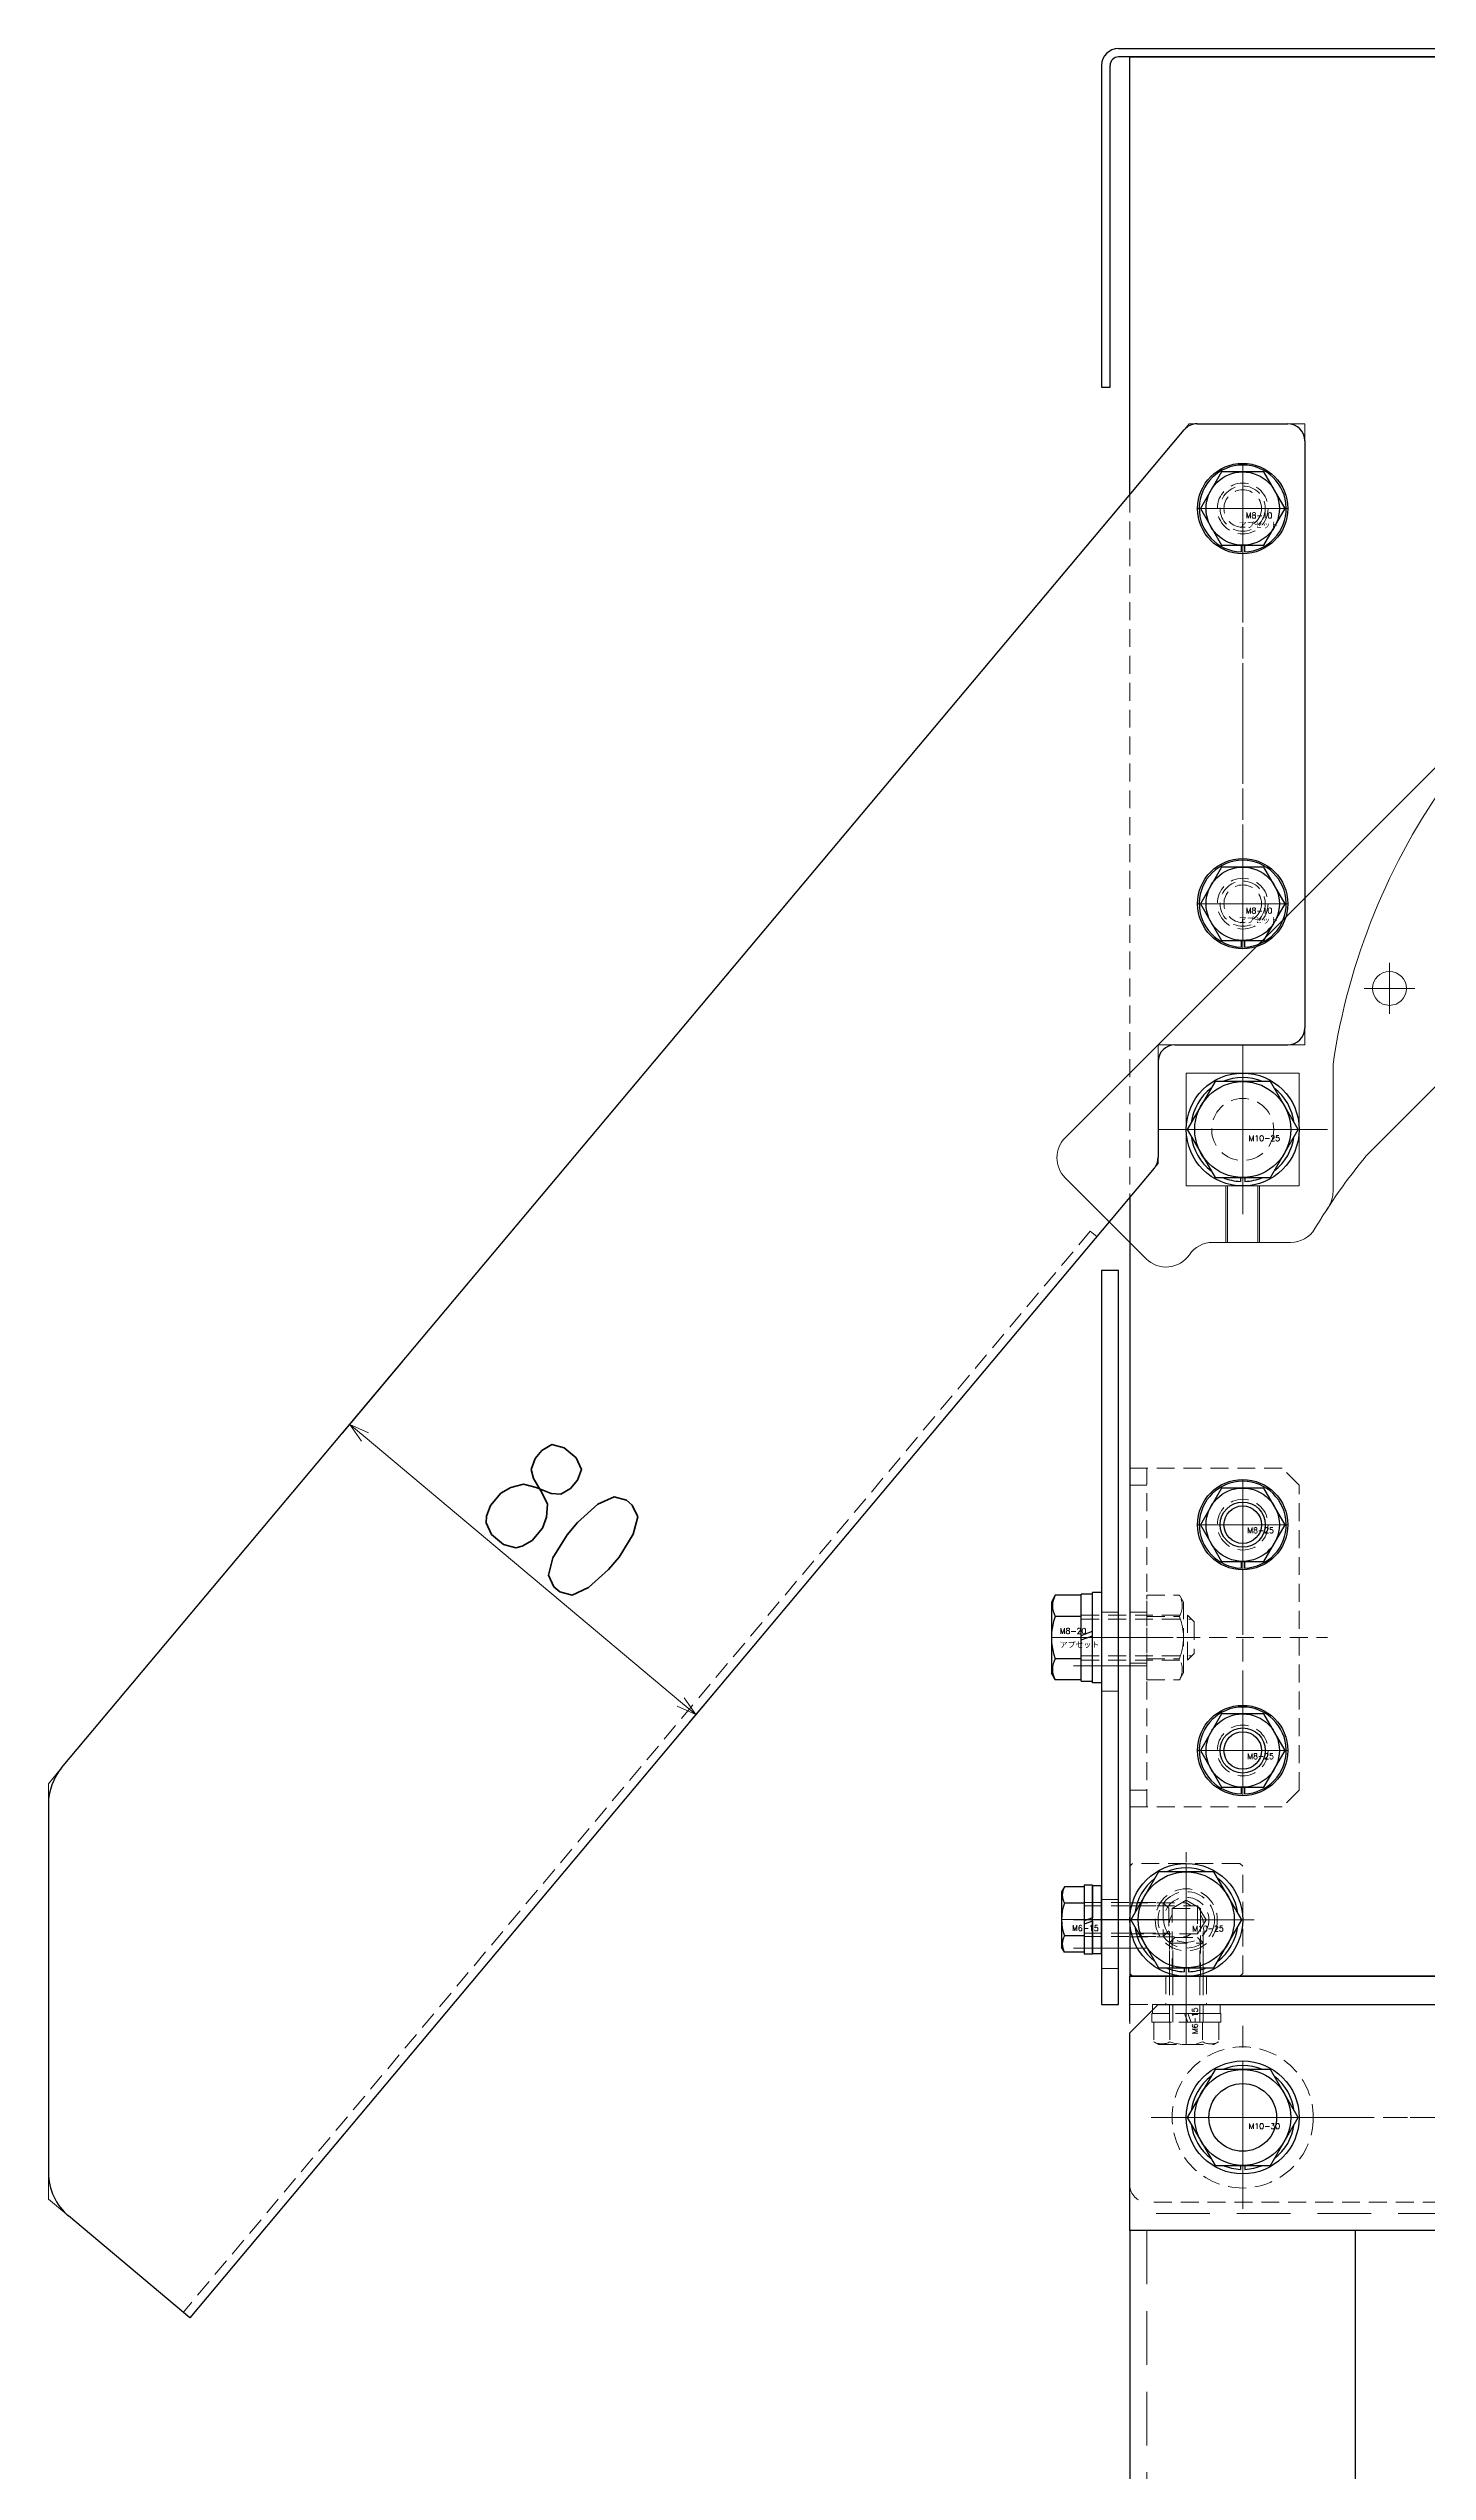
# Model space of a CAD drawing. Header units: millimetres. Extents: x 0 to 10987, y 0 to 7892.
# Drawn here: x 1837.5 to 2081.8, y 5581.1 to 6010.3 of the extents above; entities that cross this region are included whole.
import ezdxf

# ---------------------------------------------------------------- set-up
doc = ezdxf.new("R2010")
doc.units = ezdxf.units.MM
doc.linetypes.add('CENTER2', pattern=[28.575, 19.05, -3.175, 3.175, -3.175])
doc.linetypes.add('HIDDEN2', pattern=[4.7625, 3.175, -1.5875])
for name, color, linetype, lineweight in [('01_外形線', 7, 'Continuous', 25), ('03_かくれ線', 6, 'HIDDEN2', 13), ('04_中心線', 1, 'CENTER2', 9), ('07_寸法線', 3, 'Continuous', 9)]:
    doc.layers.add(name, color=color, linetype=linetype, lineweight=lineweight)
doc.layers.add('10_DRAFT', color=8, linetype='Continuous', lineweight=0, plot=False)
doc.layers.add('10_補助線', color=8, linetype='Continuous', lineweight=13, plot=False)
doc.styles.add('KSS_TXT', font='txt.shx', dxfattribs={"bigfont": 'extfont2.shx'})
doc.styles.add('寸法用', font='simplex.shx', dxfattribs={"width": 0.8, "bigfont": '@extfont2.shx'})
doc.dimstyles.new('機械製図用', dxfattribs={"dimtxt": 3.5, "dimasz": 3.5, "dimexe": 2, "dimexo": 0, "dimgap": 1.2, "dimtad": 1, "dimdsep": 46, "dimtxsty": '寸法用', "dimblk": 'OPEN30', "dimcen": 0, "dimclrd": 256, "dimclre": 256, "dimclrt": 7, "dimazin": 2, "dimtm": 1e-09, "dimtfac": 0.75, "dimtmove": 0, "dimatfit": 3, "dimldrblk": 'OPEN30', "dimfxl": 1, "dimlwd": -1, "dimlwe": -1, "dimarcsym": 0})

# ---------------------------------------------------------------- blocks, each defined once
blk = doc.blocks.new('*U364')
at = {"layer": '04_中心線', "color": 0, "linetype": 'CENTER2', "transparency": 16777216}
for p, q in [((0, 1.2), (0, 9.5)), ((-9.5, 0), (-1.2, 0)), ((1.2, 0), (9.5, 0)), ((0, -9.5), (0, -1.2))]:
    blk.add_line(p, q, dxfattribs=at)
at = {"layer": '04_中心線', "color": 0, "linetype": 'Continuous', "transparency": 16777216}
for p, q in [((-0.6, 0), (0.6, 0)), ((0, -0.6), (0, 0.6))]:
    blk.add_line(p, q, dxfattribs=at)
blk = doc.blocks.new('_Open30')
at = {"color": 0, "linetype": 'ByBlock', "lineweight": -2}
for p, q in [((-1, 0.27), (0, 0)), ((0, 0), (-1, -0.27)), ((0, 0), (-1, 0))]:
    blk.add_line(p, q, dxfattribs=at)
blk = doc.blocks.new('*D422')
at = {"layer": '07_寸法線', "transparency": 16777216}
for p, q in [((1900.33, 5777.87), (1889.59, 5765.08)), ((1893.56, 5764.36), (1949.48, 5717.44)), ((1961.61, 5726.45), (1950.88, 5713.66))]:
    blk.add_line(p, q, dxfattribs=at)
at = {"layer": 'Defpoints', "color": 0, "transparency": 16777216}
for p in [(1900.33, 5777.87), (1961.61, 5726.45), (1952.16, 5715.19)]:
    blk.add_point(p, dxfattribs=at)
at = {"layer": '07_寸法線', "transparency": 16777216, "xscale": 3.5, "yscale": 3.5, "zscale": 3.5}
for p, rotation in [((1890.88, 5766.61), 140.0000000032883), ((1952.16, 5715.19), 320.0000000032883)]:
    blk.add_blockref('_Open30', p, dxfattribs=dict(at, rotation=rotation))
at = {"layer": '07_寸法線', "color": 7, "transparency": 16777216, "insert": (1928.72, 5749.48), "char_height": 20, "attachment_point": 5, "rotation": 320, "style": '寸法用'}
blk.add_mtext('80', dxfattribs=at)

msp = doc.modelspace()

# ---------------------------------------------------------------- linework, layer by layer
msp.add_arc((1847.47, 5634.05), 10, 180, 230)
at = {"layer": '01_外形線'}
for p, q in [((2027.078, 6010.338), (2589.078, 6010.338)), ((2024.078, 6007.338), (2024.078, 5950.338)), ((2025.578, 5950.338), (2025.578, 6007.338)), ((2589.078, 6008.838), (2027.078, 6008.838)), ((2029.078, 6008.838), (2349.078, 6008.838)), ((2029.078, 5931.309), (2029.078, 6008.838)), ((2024.078, 5950.338), (2025.578, 5950.338)), ((2025.586, 5927.148), (2038.695, 5942.77)), ((2040.993, 5943.841), (2057.078, 5943.841)), ((2060.078, 5940.841), (2060.078, 5836.838)), ((2045.325, 5935.338), (2041.573, 5928.838)), ((2052.831, 5935.338), (2045.325, 5935.338)), ((2056.584, 5928.838), (2052.831, 5935.338)), ((2041.573, 5928.838), (2045.325, 5922.338)), ((2052.831, 5922.338), (2056.584, 5928.838)), ((1839.81, 5705.748), (2025.586, 5927.148)), ((2045.325, 5922.338), (2052.831, 5922.338)), ((2048.778, 5922.338), (2048.778, 5921.143)), ((2049.378, 5922.338), (2049.378, 5921.143)), ((2045.325, 5865.338), (2041.573, 5858.838)), ((2052.831, 5865.338), (2045.325, 5865.338)), ((2056.584, 5858.838), (2052.831, 5865.338)), ((2041.573, 5858.838), (2045.325, 5852.338)), ((2052.831, 5852.338), (2056.584, 5858.838)), ((2045.325, 5852.338), (2052.831, 5852.338)), ((2048.778, 5852.338), (2048.778, 5851.143)), ((2049.378, 5852.338), (2049.378, 5851.143)), ((2037.078, 5833.838), (2057.078, 5833.838)), ((2034.078, 5830.838), (2034.078, 5813.902)), ((2044.171, 5827.338), (2039.263, 5818.838)), ((2053.986, 5827.338), (2044.171, 5827.338)), ((2058.893, 5818.838), (2053.986, 5827.338)), ((2039.263, 5818.838), (2044.171, 5810.338)), ((2053.986, 5810.338), (2058.893, 5818.838)), ((2033.376, 5811.973), (1862.526, 5608.362)), ((2044.171, 5810.338), (2053.986, 5810.338)), ((2048.703, 5810.338), (2048.703, 5809.645)), ((2049.453, 5810.338), (2049.453, 5809.645)), ((2029.078, 5806.851), (2029.078, 5668.838)), ((2045.325, 5755.338), (2041.573, 5748.838)), ((2052.831, 5755.338), (2045.325, 5755.338)), ((2056.584, 5748.838), (2052.831, 5755.338)), ((2041.573, 5748.838), (2045.325, 5742.338)), ((2052.831, 5742.338), (2056.584, 5748.838)), ((2045.325, 5742.338), (2052.831, 5742.338)), ((2048.778, 5742.338), (2048.778, 5741.143)), ((2049.378, 5742.338), (2049.378, 5741.143)), ((2015.874, 5736.343), (2015.178, 5735.138)), ((2015.178, 5735.138), (2015.178, 5722.538)), ((2020.478, 5736.343), (2015.874, 5736.343)), ((2020.478, 5729.238), (2020.478, 5736.538)), ((2022.478, 5736.538), (2020.478, 5736.538)), ((2020.478, 5721.332), (2020.478, 5736.343)), ((2022.478, 5720.838), (2022.478, 5736.838)), ((2024.078, 5736.838), (2022.478, 5736.838)), ((2022.478, 5729.966), (2022.478, 5736.538)), ((2024.078, 5736.838), (2024.078, 5720.838)), ((2020.478, 5732.59), (2015.874, 5732.59)), ((2020.478, 5729.238), (2022.478, 5729.966)), ((2020.478, 5728.438), (2022.478, 5729.166)), ((2020.478, 5721.138), (2020.478, 5728.438)), ((2022.478, 5721.138), (2022.478, 5729.166)), ((2015.874, 5721.332), (2015.178, 5722.538)), ((2020.478, 5725.085), (2015.874, 5725.085)), ((2020.478, 5721.332), (2015.874, 5721.332)), ((2020.478, 5721.138), (2022.478, 5721.138)), ((2024.078, 5720.838), (2022.478, 5720.838)), ((2045.325, 5715.338), (2041.573, 5708.838)), ((2052.831, 5715.338), (2045.325, 5715.338)), ((2056.584, 5708.838), (2052.831, 5715.338)), ((2041.573, 5708.838), (2045.325, 5702.338)), ((2052.831, 5702.338), (2056.584, 5708.838)), ((2045.325, 5702.338), (2052.831, 5702.338)), ((2048.778, 5702.338), (2048.778, 5701.143)), ((2049.378, 5702.338), (2049.378, 5701.143)), ((1837.47, 5699.32), (1837.47, 5634.05)), ((2034.171, 5687.338), (2029.263, 5678.838)), ((2043.986, 5687.338), (2034.171, 5687.338)), ((2048.893, 5678.838), (2043.986, 5687.338)), ((2017.482, 5684.67), (2016.978, 5683.797)), ((2016.978, 5683.797), (2016.978, 5673.997)), ((2020.978, 5684.67), (2017.482, 5684.67)), ((2020.978, 5684.997), (2020.978, 5678.651)), ((2022.478, 5684.997), (2020.978, 5684.997)), ((2020.978, 5684.67), (2020.978, 5673.123)), ((2022.478, 5684.997), (2022.478, 5679.197)), ((2022.478, 5672.897), (2022.478, 5684.897)), ((2022.478, 5684.897), (2024.078, 5684.897)), ((2024.078, 5672.897), (2024.078, 5684.897)), ((2020.978, 5681.783), (2017.482, 5681.783)), ((2022.478, 5679.197), (2020.978, 5678.651)), ((2029.263, 5678.838), (2034.171, 5670.338)), ((2043.986, 5670.338), (2048.893, 5678.838)), ((2020.978, 5676.01), (2017.482, 5676.01)), ((2022.478, 5678.597), (2020.978, 5678.051)), ((2020.978, 5678.051), (2020.978, 5672.797)), ((2022.478, 5678.597), (2022.478, 5672.797)), ((2017.482, 5673.123), (2016.978, 5673.997)), ((2020.978, 5673.123), (2017.482, 5673.123)), ((2020.978, 5672.797), (2022.478, 5672.797)), ((2022.478, 5672.897), (2024.078, 5672.897)), ((2034.171, 5670.338), (2043.986, 5670.338)), ((2038.703, 5670.338), (2038.703, 5669.645)), ((2039.453, 5670.338), (2039.453, 5669.645)), ((2349.078, 5668.838), (2029.078, 5668.838)), ((2044.171, 5652.338), (2039.263, 5643.838)), ((2053.986, 5652.338), (2044.171, 5652.338)), ((2058.893, 5643.838), (2053.986, 5652.338)), ((2039.263, 5643.838), (2044.171, 5635.338)), ((2053.986, 5635.338), (2058.893, 5643.838)), ((2044.171, 5635.338), (2053.986, 5635.338)), ((2048.703, 5635.338), (2048.703, 5634.645)), ((2049.453, 5635.338), (2049.453, 5634.645)), ((1862.526, 5608.362), (1841.042, 5626.389))]:
    msp.add_line(p, q, dxfattribs=at)
for points in [[(2024.078, 5663.838), (2027.078, 5663.838), (2027.078, 5793.838), (2024.078, 5793.838)], [(2034.078, 5663.838), (2824.078, 5663.838), (2829.078, 5658.838), (2829.078, 5623.838), (2029.078, 5623.838), (2029.078, 5658.838)]]:
    msp.add_lwpolyline(points, close=True, dxfattribs=at)
for points in [[(2029.078, 5660.838), (2029.078, 5668.838)], [(2029.078, 5660.838), (2029.078, 5668.838), (2349.078, 5668.838), (2349.078, 5663.838)], [(2069.078, 4463.838), (2069.078, 5623.838), (2029.078, 5623.838), (2029.078, 4463.838)]]:
    msp.add_lwpolyline(points, dxfattribs=at)
for centre, radius in [((2049.078, 5928.838), 8), ((2049.078, 5928.838), 6.5), ((2049.078, 5858.838), 8), ((2049.078, 5858.838), 6.5), ((2049.078, 5818.838), 10), ((2049.078, 5818.838), 8.5), ((2049.078, 5748.838), 8), ((2049.078, 5748.838), 6.5), ((2049.078, 5748.838), 4), ((2049.078, 5748.838), 3.324), ((2049.078, 5708.838), 8), ((2049.078, 5708.838), 6.5), ((2049.078, 5708.838), 4), ((2049.078, 5708.838), 3.324), ((2039.078, 5678.838), 10), ((2039.078, 5678.838), 8.5), ((2049.078, 5643.838), 10), ((2049.078, 5643.838), 8.5), ((2049.078, 5643.838), 6)]:
    msp.add_circle(centre, radius, dxfattribs=at)
for centre, radius, start, end in [((2027.078, 6007.338), 3, 90, 180), ((2027.078, 6007.338), 1.5, 90, 180), ((2040.993, 5940.841), 3, 90, 140), ((2057.078, 5940.841), 3, 0, 90), ((2049.078, 5928.838), 7.7, 272.23287, 267.76713), ((2049.078, 5858.838), 7.7, 272.23287, 267.76713), ((2037.078, 5830.838), 3, 90, 180), ((2057.078, 5836.838), 3, 270, 0), ((2049.078, 5818.838), 9.2, 127.50502, 172.49498), ((2049.078, 5818.838), 9.2, 67.50502, 112.49498), ((2049.078, 5818.838), 9.2, 7.50502, 52.49498), ((2049.078, 5818.838), 9.2, 187.50502, 232.49498), ((2049.078, 5818.838), 9.2, 307.50502, 352.49498), ((2031.078, 5813.902), 3, 320, 0), ((2049.078, 5818.838), 9.2, 247.50502, 267.66393), ((2049.078, 5818.838), 9.2, 272.33607, 292.49498), ((2049.078, 5748.838), 7.7, 272.23287, 267.76713), ((2019.124, 5734.467), 3.753, 150.00001, 209.99999), ((2025.643, 5728.838), 10.465, 158.98558, 201.01442), ((2019.124, 5723.208), 3.753, 150.00001, 209.99999), ((2049.078, 5708.838), 7.7, 272.23287, 267.76713), ((1847.47, 5699.32), 10, 140, 180), ((2039.078, 5678.838), 9.2, 67.50502, 112.49498), ((2019.982, 5683.227), 2.887, 150.00001, 209.99999), ((2039.078, 5678.838), 9.2, 127.50502, 172.49498), ((2039.078, 5678.838), 9.2, 7.50502, 52.49498), ((2025.492, 5678.897), 8.514, 160.18087, 199.81913), ((2019.982, 5674.566), 2.887, 150.00001, 209.99999), ((2039.078, 5678.838), 9.2, 187.50502, 232.49498), ((2039.078, 5678.838), 9.2, 307.50502, 352.49498), ((2039.078, 5678.838), 9.2, 247.50502, 267.66393), ((2039.078, 5678.838), 9.2, 272.33607, 292.49498), ((2049.078, 5643.838), 9.2, 67.50502, 112.49498), ((2049.078, 5643.838), 9.2, 127.50502, 172.49498), ((2049.078, 5643.838), 9.2, 7.50502, 52.49498), ((2049.078, 5643.838), 9.2, 187.50502, 232.49498), ((2049.078, 5643.838), 9.2, 307.50502, 352.49498), ((2049.078, 5643.838), 9.2, 247.50502, 267.66393), ((2049.078, 5643.838), 9.2, 272.33607, 292.49498)]:
    msp.add_arc(centre, radius, start, end, dxfattribs=at)
at = {"layer": '03_かくれ線'}
for p, q in [((2049.078, 5936.338), (2049.078, 5921.338)), ((2029.078, 5931.309), (2029.078, 5806.851)), ((2049.078, 5866.338), (2049.078, 5851.338)), ((2022.074, 5800.837), (1861.377, 5609.326)), ((2022.074, 5800.837), (2023.223, 5799.873)), ((2029.078, 5758.838), (2056.078, 5758.838)), ((2029.078, 5698.838), (2029.078, 5758.838)), ((2032.078, 5698.838), (2032.078, 5758.838)), ((2049.078, 5756.338), (2049.078, 5701.338)), ((2049.078, 5756.338), (2049.078, 5741.338)), ((2059.078, 5755.838), (2056.078, 5758.838)), ((2029.078, 5755.838), (2032.078, 5755.838)), ((2059.078, 5701.838), (2059.078, 5755.838)), ((2041.578, 5748.838), (2056.578, 5748.838)), ((2032.078, 5721.332), (2032.078, 5736.343)), ((2032.078, 5736.343), (2037.853, 5736.343)), ((2037.853, 5736.343), (2038.578, 5735.088)), ((2038.578, 5722.588), (2038.578, 5735.088)), ((2020.478, 5732.838), (2039.278, 5732.838)), ((2020.478, 5732.088), (2040.028, 5732.088)), ((2024.078, 5733.338), (2027.078, 5733.338)), ((2029.078, 5733.338), (2032.078, 5733.338)), ((2032.078, 5732.59), (2037.853, 5732.59)), ((2039.278, 5732.838), (2039.278, 5724.838)), ((2039.278, 5732.838), (2040.178, 5731.938)), ((2040.178, 5731.938), (2040.478, 5731.638)), ((2040.478, 5731.638), (2040.478, 5726.038)), ((2024.078, 5728.838), (2064.078, 5728.838)), ((2040.178, 5725.738), (2040.478, 5726.038)), ((2020.478, 5725.588), (2040.028, 5725.588)), ((2020.478, 5724.838), (2039.278, 5724.838)), ((2029.078, 5724.338), (2032.078, 5724.338)), ((2032.078, 5725.085), (2037.853, 5725.085)), ((2037.853, 5721.332), (2038.578, 5722.588)), ((2039.278, 5724.838), (2040.178, 5725.738)), ((2024.078, 5719.338), (2027.078, 5719.338)), ((2032.078, 5721.332), (2037.853, 5721.332)), ((2049.078, 5716.338), (2049.078, 5701.338)), ((2041.578, 5708.838), (2056.578, 5708.838)), ((2029.078, 5701.838), (2032.078, 5701.838)), ((2059.078, 5701.838), (2056.078, 5698.838)), ((2056.078, 5698.838), (2029.078, 5698.838)), ((2029.078, 5688.338), (2029.578, 5688.838)), ((2029.078, 5688.338), (2029.078, 5669.338)), ((2048.578, 5688.838), (2029.578, 5688.838)), ((2049.078, 5688.338), (2048.578, 5688.838)), ((2049.078, 5669.338), (2049.078, 5688.338)), ((2020.978, 5681.897), (2034.978, 5681.897)), ((2020.978, 5681.297), (2035.178, 5681.297)), ((2024.078, 5682.438), (2027.078, 5682.438)), ((2029.078, 5681.838), (2039.078, 5681.838)), ((2029.078, 5681.338), (2041.078, 5681.338)), ((2034.978, 5681.897), (2034.978, 5675.897)), ((2034.978, 5681.897), (2035.178, 5681.697)), ((2035.178, 5681.697), (2035.978, 5680.897)), ((2035.578, 5681.297), (2035.178, 5681.297)), ((2035.978, 5680.897), (2035.978, 5676.897)), ((2036.578, 5679.704), (2036.078, 5678.838)), ((2036.078, 5668.838), (2036.078, 5678.838)), ((2042.078, 5678.838), (2036.078, 5678.838)), ((2036.578, 5680.838), (2039.078, 5682.34)), ((2036.578, 5668.838), (2036.578, 5680.838)), ((2036.578, 5680.838), (2041.578, 5680.838)), ((2039.078, 5682.34), (2041.578, 5680.838)), ((2039.078, 5675.838), (2039.078, 5681.838)), ((2039.944, 5681.338), (2039.078, 5681.838)), ((2041.078, 5681.338), (2042.58, 5678.838)), ((2041.078, 5681.338), (2041.078, 5676.338)), ((2042.58, 5678.838), (2041.078, 5676.338)), ((2041.578, 5680.838), (2041.578, 5668.838)), ((2041.578, 5679.704), (2042.078, 5678.838)), ((2042.078, 5668.838), (2042.078, 5678.838)), ((2020.978, 5676.497), (2035.178, 5676.497)), ((2020.978, 5675.897), (2034.978, 5675.897)), ((2041.078, 5676.338), (2029.078, 5676.338)), ((2029.078, 5675.838), (2039.078, 5675.838)), ((2034.978, 5675.897), (2035.178, 5676.097)), ((2035.178, 5676.097), (2035.978, 5676.897)), ((2035.578, 5676.497), (2035.178, 5676.497)), ((2036.078, 5674.738), (2036.278, 5674.938)), ((2036.078, 5674.738), (2042.078, 5674.738)), ((2036.078, 5660.738), (2036.078, 5674.738)), ((2036.278, 5674.938), (2037.078, 5675.738)), ((2036.678, 5675.338), (2036.678, 5674.938)), ((2036.678, 5660.738), (2036.678, 5674.938)), ((2037.078, 5675.738), (2041.078, 5675.738)), ((2039.944, 5676.338), (2039.078, 5675.838)), ((2041.878, 5674.938), (2041.078, 5675.738)), ((2041.478, 5675.338), (2041.478, 5674.938)), ((2041.478, 5660.738), (2041.478, 5674.938)), ((2042.078, 5674.738), (2041.878, 5674.938)), ((2042.078, 5660.738), (2042.078, 5674.738)), ((2024.078, 5670.238), (2027.078, 5670.238)), ((2039.078, 5673.838), (2039.078, 5658.838)), ((2029.078, 5669.338), (2029.578, 5668.838)), ((2029.078, 5631.838), (2029.078, 5668.838)), ((2029.078, 5668.838), (2349.078, 5668.838)), ((2048.578, 5668.838), (2029.578, 5668.838)), ((2035.478, 5668.838), (2035.478, 5663.838)), ((2042.678, 5668.838), (2042.678, 5663.838)), ((2049.078, 5669.338), (2048.578, 5668.838)), ((2029.078, 5663.838), (2349.078, 5663.838)), ((2032.978, 5662.238), (2038.778, 5662.238)), ((2032.978, 5662.238), (2032.978, 5660.738)), ((2033.078, 5662.238), (2033.078, 5663.838)), ((2045.078, 5663.838), (2033.078, 5663.838)), ((2045.078, 5662.238), (2033.078, 5662.238)), ((2038.778, 5662.238), (2039.324, 5660.738)), ((2039.378, 5662.238), (2045.178, 5662.238)), ((2039.378, 5662.238), (2039.924, 5660.738)), ((2045.078, 5662.238), (2045.078, 5663.838)), ((2045.178, 5660.738), (2045.178, 5662.238)), ((2032.978, 5660.738), (2039.324, 5660.738)), ((2033.305, 5660.738), (2033.305, 5657.242)), ((2033.305, 5660.738), (2044.852, 5660.738)), ((2033.305, 5657.242), (2034.178, 5656.738)), ((2036.191, 5660.738), (2036.191, 5657.242)), ((2039.924, 5660.738), (2045.178, 5660.738)), ((2041.965, 5660.738), (2041.965, 5657.242)), ((2044.852, 5657.242), (2043.978, 5656.738)), ((2044.852, 5660.738), (2044.852, 5657.242)), ((2034.178, 5656.738), (2043.978, 5656.738)), ((2049.078, 5633.838), (2049.078, 5653.838)), ((2339.078, 5643.838), (2039.078, 5643.838)), ((2346.078, 5628.838), (2032.078, 5628.838))]:
    msp.add_line(p, q, dxfattribs=at)
at = {"layer": '03_かくれ線', "ltscale": 3}
for p, q in [((2829.078, 5626.838), (2029.078, 5626.838)), ((2032.078, 5623.838), (2032.078, 4273.838))]:
    msp.add_line(p, q, dxfattribs=at)
at = {"layer": '03_かくれ線'}
for centre, radius in [((2049.078, 5928.838), 4.5), ((2049.078, 5928.838), 4), ((2049.078, 5928.838), 3.325), ((2049.078, 5858.838), 4.5), ((2049.078, 5858.838), 4), ((2049.078, 5858.838), 3.325), ((2049.078, 5818.838), 5.5), ((2049.078, 5748.838), 4.5), ((2049.078, 5748.838), 4.5), ((2049.078, 5708.838), 4.5), ((2049.078, 5708.838), 4.5), ((2039.078, 5678.838), 5.5), ((2039.078, 5678.838), 5), ((2039.078, 5678.838), 4), ((2049.078, 5643.838), 12.5), ((2049.078, 5643.838), 6), ((2049.078, 5643.838), 6)]:
    msp.add_circle(centre, radius, dxfattribs=at)
for centre, radius, start, end in [((2034.603, 5734.467), 3.753, 330.00001, 29.99999), ((2028.502, 5728.838), 10.077, 338.13461, 21.86539), ((2034.603, 5723.208), 3.753, 330.00001, 29.99999), ((2034.748, 5659.742), 2.887, 240.00001, 299.99999), ((2039.078, 5665.252), 8.514, 250.18087, 289.81913), ((2043.408, 5659.742), 2.887, 240.00001, 299.99999), ((2032.078, 5631.838), 3, 180, 270)]:
    msp.add_arc(centre, radius, start, end, dxfattribs=at)
at = {"layer": '04_中心線'}
for p, q in [((2049.078, 5936.838), (2049.078, 5920.838)), ((2049.078, 5851.497), (2049.078, 5936.179)), ((2049.078, 5923.238), (2049.078, 5934.438)), ((2049.078, 5853.838), (2049.078, 5933.838)), ((2057.078, 5928.838), (2041.078, 5928.838)), ((2041.578, 5928.838), (2056.578, 5928.838)), ((2056.419, 5928.838), (2041.737, 5928.838)), ((2049.078, 5866.838), (2049.078, 5850.838)), ((2049.078, 5853.238), (2049.078, 5864.438)), ((2057.078, 5858.838), (2041.078, 5858.838)), ((2056.419, 5858.838), (2041.737, 5858.838)), ((2044.078, 5858.838), (2054.078, 5858.838)), ((2049.078, 5828.838), (2049.078, 5808.838)), ((2049.078, 5826.713), (2049.078, 5810.963)), ((2059.078, 5818.838), (2039.078, 5818.838)), ((2041.203, 5818.838), (2056.953, 5818.838)), ((2049.078, 5756.838), (2049.078, 5740.838)), ((2049.078, 5703.238), (2049.078, 5754.438)), ((2049.078, 5743.238), (2049.078, 5754.438)), ((2057.078, 5748.838), (2041.078, 5748.838)), ((2043.478, 5748.838), (2054.678, 5748.838)), ((2015.178, 5728.838), (2040.478, 5728.838)), ((2019.078, 5728.838), (2032.078, 5728.838)), ((2019.078, 5723.838), (2032.078, 5723.838)), ((2049.078, 5716.838), (2049.078, 5700.838)), ((2049.078, 5703.238), (2049.078, 5714.438)), ((2057.078, 5708.838), (2041.078, 5708.838)), ((2043.478, 5708.838), (2054.678, 5708.838)), ((2039.078, 5666.838), (2039.078, 5690.838)), ((2039.078, 5688.838), (2039.078, 5668.838)), ((2039.078, 5686.713), (2039.078, 5670.963)), ((2039.078, 5666.338), (2039.078, 5683.838)), ((2039.078, 5666.338), (2039.078, 5683.838)), ((2035.978, 5678.897), (2016.978, 5678.897)), ((2019.078, 5678.838), (2032.078, 5678.838)), ((2051.078, 5678.838), (2027.078, 5678.838)), ((2049.078, 5678.838), (2029.078, 5678.838)), ((2031.203, 5678.838), (2046.953, 5678.838)), ((2039.078, 5675.738), (2039.078, 5656.738)), ((2019.078, 5673.838), (2032.078, 5673.838)), ((2049.078, 5627.638), (2049.078, 5660.038)), ((2049.078, 5653.838), (2049.078, 5633.838)), ((2032.878, 5643.838), (2065.278, 5643.838)), ((2059.078, 5643.838), (2039.078, 5643.838)), ((2329.078, 5643.838), (2049.078, 5643.838))]:
    msp.add_line(p, q, dxfattribs=at)
at = {"layer": '10_DRAFT'}
for p, q in [((2075.078, 5839.338), (2075.078, 5848.338)), ((2079.578, 5843.838), (2070.578, 5843.838)), ((2049.078, 5833.838), (2049.078, 5803.838)), ((2049.078, 5833.838), (2049.078, 5803.838)), ((2034.078, 5818.838), (2064.078, 5818.838)), ((2046.078, 5798.838), (2046.078, 5808.838)), ((2046.378, 5798.838), (2046.378, 5808.838)), ((2051.778, 5798.838), (2051.778, 5808.838)), ((2052.078, 5798.838), (2052.078, 5808.838))]:
    msp.add_line(p, q, dxfattribs=at)
at = {"layer": '10_DRAFT', "color": 1}
msp.add_line((2034.078, 5818.838), (2064.078, 5818.838), dxfattribs=at)
at = {"layer": '10_DRAFT'}
msp.add_lwpolyline([(2139.353, 5882.544), (2070.966, 5814.157, 0.0394687), (2061.871, 5801.283, -0.2645788), (2057.572, 5798.838), (2043.755, 5798.838, 0.2475516), (2039.628, 5796.661, -0.4695869), (2031.966, 5795.949), (2017.614, 5810.302, -0.4142136), (2017.614, 5817.373), (2095.103, 5894.862, 0.0119337)], format="xyb", dxfattribs=at)
msp.add_lwpolyline([(2085.763, 5881.28, 0.9975731), (2083.641, 5883.401), (2017.614, 5817.373, 0.4142136), (2017.614, 5810.302), (2031.966, 5795.949, 0.4695869), (2039.628, 5796.661, -0.2475516), (2043.755, 5798.838), (2057.572, 5798.838, 0.2645788), (2061.871, 5801.283, -0.0117609), (2064.368, 5805.269, 0.1356885), (2065.078, 5807.838), (2065.078, 5830.439, -0.1199073)], format="xyb", close=True, dxfattribs=at)
for points in [[(2039.078, 5808.838), (2059.078, 5808.838), (2059.078, 5828.838), (2039.078, 5828.838), (2039.078, 5808.838)], [(2059.078, 5826.838), (2059.078, 5828.838), (2039.078, 5828.838), (2039.078, 5826.838)], [(2039.078, 5826.838), (2039.078, 5808.838), (2059.078, 5808.838), (2059.078, 5826.838)]]:
    msp.add_lwpolyline(points, dxfattribs=at)
msp.add_circle((2075.078, 5843.838), 3, dxfattribs=at)
at = {"layer": '10_補助線'}
for p, q in [((2039.594, 5943.841), (2038.695, 5942.77)), ((2040.993, 5943.841), (2039.594, 5943.841)), ((2060.078, 5943.841), (2057.078, 5943.841)), ((2060.078, 5943.841), (2060.078, 5940.841)), ((2037.078, 5833.838), (2034.078, 5833.838)), ((2034.078, 5833.838), (2034.078, 5830.838)), ((2060.078, 5833.838), (2057.078, 5833.838)), ((2060.078, 5836.838), (2060.078, 5833.838)), ((2033.376, 5811.973), (2034.078, 5812.81)), ((2034.078, 5813.902), (2034.078, 5812.81)), ((1839.81, 5705.748), (1837.47, 5702.96)), ((1837.47, 5702.96), (1837.47, 5699.32)), ((1837.47, 5634.05), (1837.47, 5629.387)), ((1841.042, 5626.389), (1837.47, 5629.387))]:
    msp.add_line(p, q, dxfattribs=at)

# ---------------------------------------------------------------- block references
at = {"layer": '04_中心線', "linetype": 'CENTER2'}
msp.add_blockref('*U364', (2049.078, 5643.838), dxfattribs=at)

# ---------------------------------------------------------------- texts
at = {"layer": '03_かくれ線', "style": 'KSS_TXT'}
for s, p in [('M8-10', (2049.611, 5927.114)), ('アプセット', (2048.355, 5925.322)), ('アプセット', (2048.355, 5855.322)), ('M8-10', (2049.611, 5857.114)), ('M10-25', (2050.126, 5816.796)), ('M8-25', (2049.889, 5747.329)), ('M8-20', (2016.654, 5729.518)), ('アプセット', (2016.654, 5726.98)), ('M8-25', (2049.889, 5707.329)), ('M6-15', (2018.84, 5676.87)), ('M10-25', (2040.126, 5676.796)), ('M10-30', (2050.126, 5641.796))]:
    msp.add_text(s, height=1, dxfattribs=at).set_placement(p)
msp.add_text('M6-15', height=1, rotation=90, dxfattribs=at).set_placement((2041.105, 5658.599))

# ---------------------------------------------------------------- dimensions: what is measured, and where the dimension line sits
at = {"layer": '07_寸法線'}
dim = msp.add_aligned_dim(p1=(1900.33, 5777.873), p2=(1961.614, 5726.45), distance=-14.702, dimstyle='機械製図用', override={"dimtxt": 20}, dxfattribs=at)
dim.commit()
dim.dimension.update_dxf_attribs({"geometry": '*D422', "text_midpoint": (1928.721, 5749.479)})

doc.saveas('drawing.dxf')
